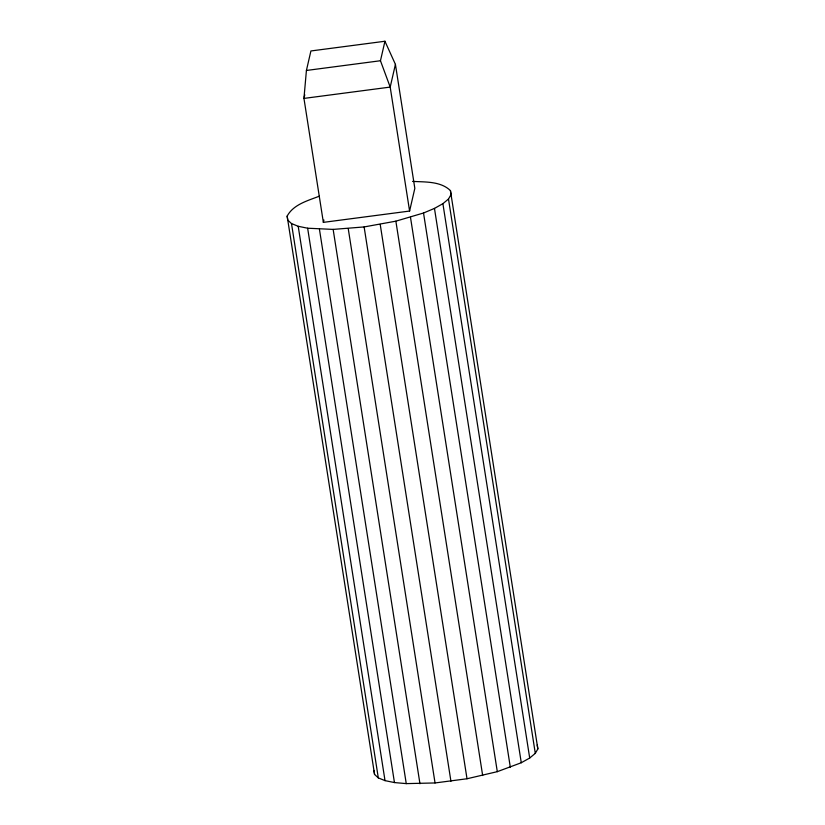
<?xml version="1.0" encoding="UTF-8"?>
<svg xmlns="http://www.w3.org/2000/svg" width="825" height="825" viewBox="0 0 825 825"><rect width="100%" height="100%" fill="white"/><g stroke="black" fill="none" stroke-linecap="round" stroke-linejoin="round"><path stroke-width="1.24" d="M303.951 98.412L306.415 70.465L310.912 50.964L384.945 41.25L395.423 64.381L414.831 188.347L409.602 211.056L323.359 222.368L303.951 98.412L390.194 87.089L395.423 64.381M304.219 97.216L304.776 94.823M323.359 222.368L323.905 219.986M409.602 211.056L390.194 87.089L380.459 60.741L384.945 41.25M412.521 181.387C425.267 182.139 440.602 181.108 450.429 190.596L451.038 194.597L448.491 199.021L442.901 203.672L434.466 208.405L423.524 213.005L395.866 221.172L364.124 226.937L333.145 229.402L307.642 228.216L298.207 226.287L291.493 223.554L287.76 220.12L287.152 216.109C293.432 204.414 307.849 200.681 319.409 196.144M287.152 216.109L374.571 774.458L378.304 777.893L385.017 780.636L394.453 782.564L406.251 783.616L435.043 782.956L467.012 778.759L497.3 771.664L521.276 762.743L529.702 758.02L535.301 753.359L537.848 748.945L537.24 744.944M306.415 70.465L380.459 60.741M450.429 190.596L537.848 748.945M448.491 199.021L535.301 753.359M442.901 203.672L529.702 758.02M434.466 208.405L521.276 762.743M423.524 213.005L510.335 767.353M410.489 217.326L497.3 771.664M395.866 221.172L482.666 775.521M380.212 224.421L467.012 778.759M364.124 226.937L450.935 781.275M348.233 228.618L435.043 782.956M333.145 229.402L419.956 783.75M319.44 229.267L406.251 783.616M307.642 228.216L394.453 782.564M298.207 226.287L385.017 780.636M291.493 223.554L378.304 777.893M373.962 770.457L374.571 774.458"/></g></svg>
